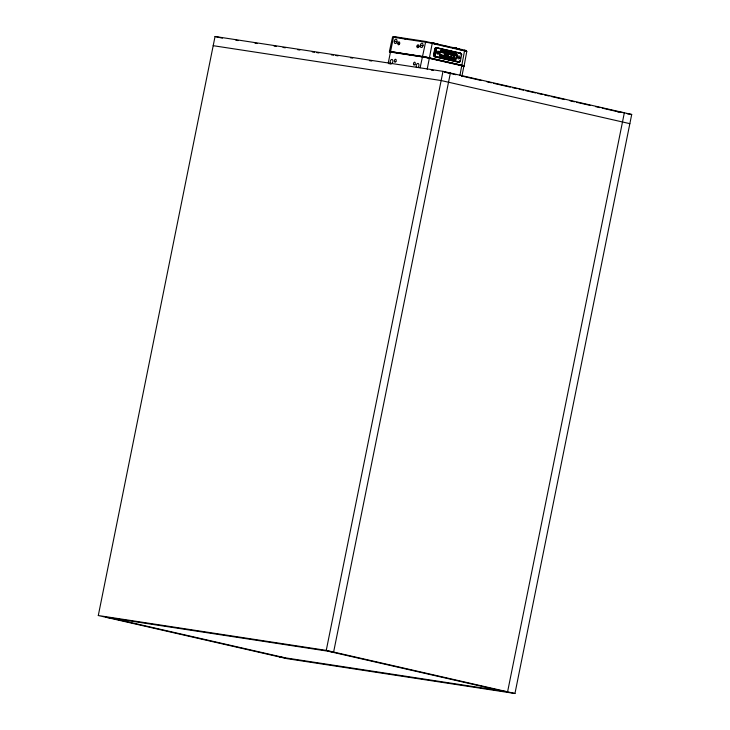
<?xml version="1.0" encoding="UTF-8"?>
<svg xmlns="http://www.w3.org/2000/svg" width="730" height="730" viewBox="0 0 730 730"><rect width="100%" height="100%" fill="white"/><g stroke="black" fill="none" stroke-linecap="round" stroke-linejoin="round"><path stroke-width="1.09" d="M454.024 55.498L450.802 54.549L453.905 55.06L453.649 57.351L450.209 57.241M445.784 55.06L445.099 54.33L443.365 55.681L446.468 56.137L448.311 54.786L448.877 56.703L453.631 57.414M424.486 56.931L389.437 51.41L425.38 56.904L464.116 65.782L466.808 51.401M388.269 62.908L393.47 37.221L394.373 36.865M464.636 50.124L425.718 41.51L420.115 67.771M458.997 62.032L434.806 56.63A1.542 1.241 -83.2 0 1 433.885 54.841L434.989 49.038A1.551 1.241 -83.2 0 1 436.485 47.797L437.562 48.025A1.487 1.195 -81.3 0 0 436.102 49.211L434.934 55.005A1.487 1.195 -81.3 0 0 435.801 56.73L458.997 62.032A1.487 1.195 -81.3 0 0 460.457 60.836L461.588 55.033A1.296 1.049 -81.3 0 0 460.822 53.527L437.626 48.226A1.296 1.049 -81.3 0 0 436.348 49.266L435.18 55.051A1.296 1.049 -81.3 0 0 435.947 56.557L459.143 61.858A1.296 1.049 -81.3 0 0 460.42 60.818L459.498 60.699M98.294 615.527L215.049 36.5L443 71.339L631.705 114.473L514.951 693.5L286.999 658.661L98.294 615.527L326.255 650.375L514.951 693.5M438.246 53.564L438.639 51.629L453.768 54.978M440.236 51.857L439.889 53.81A1.469 1.186 -81.3 0 0 440.017 54.905L440.382 55.617A1.469 1.186 -81.3 0 0 441.112 56.219L454.836 59.358A1.469 1.186 -81.3 0 0 456.286 58.181L456.798 55.644A1.469 1.186 -81.3 0 0 455.931 53.947L441.723 50.699A1.469 1.186 -81.3 0 0 440.272 51.876L439.834 52.186M326.255 650.375L443 71.339M448.238 55.462L448.284 56.119A0.958 0.776 -81.3 0 0 448.85 57.232L453.111 58.208A0.958 0.776 -81.3 0 0 454.06 57.442L454.434 55.59A0.958 0.776 -81.3 0 0 453.868 54.476L440.181 51.365A0.958 0.776 -81.3 0 0 439.834 51.383M448.284 56.119L447.983 55.297L446.687 56.438A0.958 0.776 -81.3 0 1 446.076 56.611L446.249 56.639A0.958 0.776 -81.3 0 0 446.86 56.465L448.156 55.325M450.611 56.885L450.985 55.033M453.111 58.208L452.938 58.181A0.958 0.776 -81.3 0 0 453.887 57.414L454.261 55.562A0.958 0.776 -81.3 0 0 453.695 54.449L440.181 51.365M441.112 56.219L439.414 55.863L453.138 58.993A1.369 1.104 -81.3 0 0 454.489 57.898L455 55.37A1.369 1.104 -81.3 0 0 454.188 53.783L441.075 50.781M456.533 58.227L457.044 55.699A1.643 1.323 -81.3 0 0 456.962 54.604M466.233 50.543L464.663 50.151L459.909 75.519M389.428 51.392L392.539 37.102L428.61 42.668L466.78 51.392L466.078 51.392M427.205 69.186L432.315 42.878L434.204 43.316M461.907 76.249L463.878 66.202L425.033 57.36L389.4 51.894L390.176 52.186M433.319 43.462C435.618 43.526 431.22 43.006 432.963 43.097M448.558 47.149L449.625 47.094M456.588 48.39L459.389 49.038L458.586 49.029M438.319 44.192L433.921 43.435M452.335 47.623L455.639 48.198M464.079 65.782L463.012 65.627M401.162 38.261L401.728 38.325M443.338 55.672L439.332 54.759M463.97 66.293L463.167 66.202M393.397 36.536L426.065 41.5M466.16 50.598L465.767 50.744M431.795 43.271L433.164 43.426M437.526 44.101L435.965 43.846L436.768 44.001M389.793 51.757L425.179 57.205L462.674 65.691M463.659 65.919L463.468 65.901M454.188 53.783L455.931 53.947M434.806 56.63L435.801 56.73M437.407 44.092L435.892 43.654M402.093 38.343L400.25 38.069L401.299 38.334M460.612 54.896L461.625 55.051A1.487 1.195 -81.3 0 0 460.758 53.326L436.485 47.797M459.946 49.667L462.145 49.996M436.503 52.523L439.104 52.925M445.318 54.33L448.421 54.805M444.889 54.449L447.928 54.914M457.382 57.296L459.982 57.697M443.594 55.59L446.632 56.055M439.834 55.106A0.958 0.776 -81.3 0 0 440.108 55.252L440.281 55.279A0.958 0.776 -81.3 0 1 439.834 54.933M451.195 57.396L453.211 57.706M235.89 40.241L238.135 40.588M254.98 43.161L257.225 43.508M274.069 46.081L276.314 46.419M283.048 47.45L285.293 47.797M297.648 49.686L299.893 50.023M312.248 51.912L314.493 52.259M316.738 52.596L318.983 52.943M331.338 54.832L333.583 55.179M335.827 55.517L338.072 55.863M350.427 57.752L352.672 58.09M369.517 60.663L371.762 61.01M388.606 63.583L390.851 63.93M431.284 70.107L433.529 70.454M444.752 72.17L450.373 73.027L333.619 652.054L105.658 617.215M213.196 45.689L441.148 80.537L629.853 123.662M617.607 111.754L624.342 112.785L507.587 691.821L279.626 656.973M627.216 113.78L631.705 114.473M458.705 48.983L457.299 48.746L458.568 49.02M434.989 49.038L436.102 49.211M455 55.37L456.798 55.644M454.489 57.898L456.286 58.181M433.885 54.841L434.934 55.005M453.695 47.988L455.082 48.089M433.228 43.143L431.759 42.97M394.191 36.628L393.406 36.591M436.777 44.147L434.715 43.745L436.841 43.873M453.978 48.034L456.314 48.554M457.345 48.709L458.075 48.727M453.741 48.189L455.283 48.472M457.016 48.591L454.726 48.089L457.883 48.636M457.391 48.883L458.869 49.275M457.263 49.083L458.376 49.166L457.299 48.892M434.022 43.28L432.215 43.161L433.784 43.444M424.477 56.931L425.928 57.205M435.281 44.165L434.669 44.046L435.664 44.174M433.921 43.225L434.387 43.353M435.6 43.937L436.065 43.9M455.173 48.07L456.022 48.271M425.909 57.205L427.059 57.433M434.678 43.38L435.518 43.727M435.308 43.754L434.724 43.563L435.326 43.681M455.684 48.171L456.46 48.326M456.049 48.499L454.462 48.134M434.943 43.426L435.965 43.636M434.806 43.782L435.335 43.882M455.721 48.399L456.597 48.536M455.538 48.399L454.534 48.189M427.05 57.433L462.008 65.39M456.213 48.317L456.962 48.435M435.71 43.617L437.115 43.891M435.792 43.983L436.631 44.165M455.091 48.426L454.361 48.271M460.758 53.326L459.681 53.098A1.551 1.241 -83.2 0 1 460.411 53.655M453.138 58.993L454.836 59.358M405.551 39.046L404.849 38.891L405.469 39.064M441.705 45.269L448.786 46.884M395.067 37.029L397.202 37.513M420.343 45.132L423.126 45.771M456.067 53.783L441.86 50.534A1.643 1.323 -81.3 0 0 440.382 51.419A0.958 0.776 -81.3 0 0 439.843 51.483M417.012 46.118L419.622 46.711M394.31 41.154L397.093 41.792M440.336 52.14L450.775 54.531M397.923 43.198L399.657 43.599M446.349 56.137L440.181 54.613M440.108 55.252L446.249 56.639M441.175 56.42L454.909 59.559A1.633 1.314 -81.3 0 0 456.387 58.674M444.862 72.179L455.94 74.715M461.479 75.984L481.426 80.537M486.965 81.806L491.399 82.819M493.617 83.329L510.233 87.126M512.451 87.627L516.886 88.64M519.103 89.151L523.538 90.164M525.746 90.666L535.72 92.947M537.937 93.458L542.372 94.471M544.589 94.973L549.024 95.986M551.241 96.497L564.536 99.535M570.075 100.804L574.51 101.817M576.727 102.319L590.023 105.357M595.561 106.626L599.996 107.638M602.214 108.14L618.83 111.946M215.049 36.5L222.413 38.179M328.108 651.215L502.076 690.972M111.17 618.055L285.138 657.821M461.999 65.39L462.592 65.527M463.103 65.654L463.723 65.819M452.947 47.824L452.381 47.66M393.05 37.321L392.53 37.166M439.998 55.024L440.354 55.735A1.661 1.332 -81.3 0 0 440.71 56.183M459.051 61.694A1.725 1.387 -83 0 1 457.865 62.105L434.669 56.794A1.725 1.387 -83 0 1 433.629 54.796L434.733 48.992A1.734 1.396 -83 0 1 436.421 47.605L459.617 52.907A1.734 1.396 -83 0 1 460.502 53.664M416.684 67.552A2.217 1.314 -77.1 0 1 416.702 64.258A2.217 1.314 -77.1 0 1 418.783 64.194A2.217 1.314 -77.1 0 1 417.907 67.516M439.816 54.431A1.661 1.332 -81.3 0 1 439.843 53.792M456.524 54.002A1.633 1.314 -81.3 0 1 456.816 54.33M458.942 61.685A1.542 1.241 -83.2 0 1 458.002 61.931M399.319 44.293A1.478 0.876 -77.1 0 0 399.173 41.902A1.478 0.876 -77.1 0 0 397.877 43.791A1.478 0.876 -77.1 0 0 399.319 44.293M396.399 42.796A2.217 1.314 -77.1 0 0 396.189 39.219A2.217 1.314 -77.1 0 0 394.246 42.048A2.217 1.314 -77.1 0 0 396.399 42.796M422.433 46.775A2.217 1.314 -77.1 0 0 422.223 43.198A2.217 1.314 -77.1 0 0 420.27 46.026A2.217 1.314 -77.1 0 0 422.433 46.775M418.409 47.213A1.478 0.876 -77.1 0 0 418.263 44.822A1.478 0.876 -77.1 0 0 416.967 46.711A1.478 0.876 -77.1 0 0 418.409 47.213M414.932 64.541A1.478 0.876 -77.1 0 0 414.731 62.187A1.478 0.876 -77.1 0 0 413.472 64.13A1.478 0.876 -77.1 0 0 414.932 64.541M395.842 61.621A1.478 0.876 -77.1 0 0 395.642 59.267A1.478 0.876 -77.1 0 0 394.373 61.21A1.478 0.876 -77.1 0 0 395.842 61.621M392.357 62.999A2.217 1.314 -77.1 0 0 392.056 59.468A2.217 1.314 -77.1 0 0 390.158 62.388A2.217 1.314 -77.1 0 0 392.357 62.999M438.83 53.573A1.478 1.186 -81.3 0 0 438.192 51.2A1.478 1.186 -81.3 0 0 436.805 53.199A1.478 1.186 -81.3 0 0 438.83 53.573M459.708 58.345A1.478 1.186 -81.3 0 0 459.07 55.973A1.478 1.186 -81.3 0 0 457.683 57.971A1.478 1.186 -81.3 0 0 459.708 58.345"/></g></svg>
